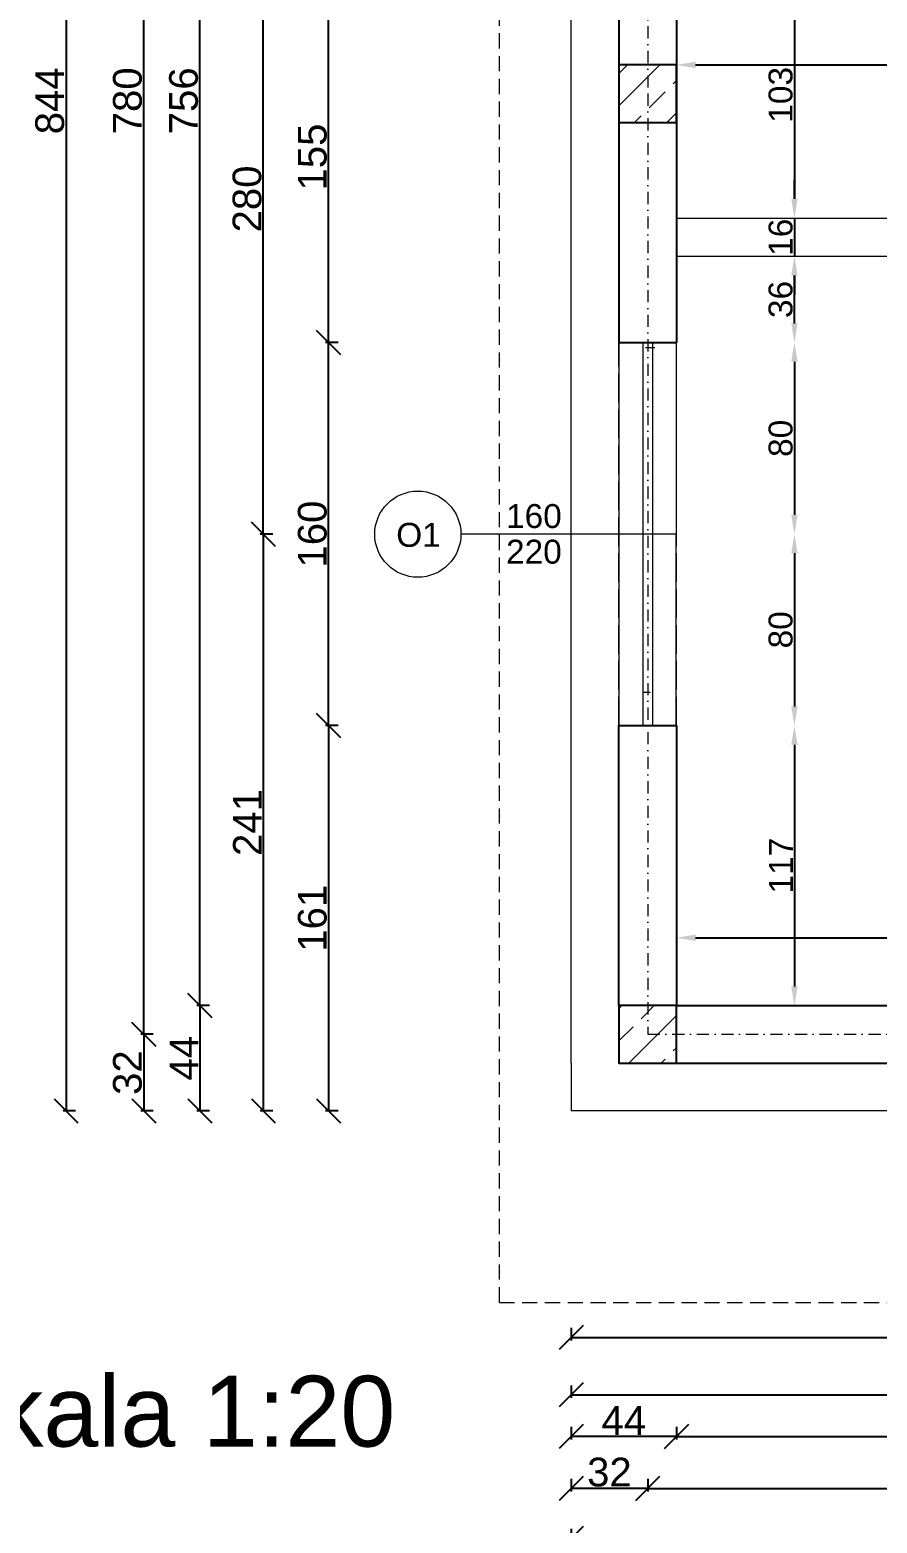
# Model space of a CAD drawing. Header units: millimetres. Extents: x -608 to 2171, y -318 to 1426.
# Drawn here: x 4 to 358, y 8 to 632 of the extents above; entities that cross this region are included whole.
import ezdxf
from ezdxf.enums import TextEntityAlignment as Align

# ---------------------------------------------------------------- set-up
doc = ezdxf.new("R2010")
doc.units = ezdxf.units.MM
for name, pattern in [('ACAD_ISO02W100', [15, 12, -3]), ('DASHED2', [9.525, 6.35, -3.175]), ('KRESKAKROPKAX2', [50.8, 25.4, -12.7, 0, -12.7])]:
    doc.linetypes.add(name, pattern=pattern)
for name, color, linetype, lineweight in [('Detale', 1, 'Continuous', 30), ('osie', 7, 'KRESKAKROPKAX2', 13), ('sciany', 7, 'Continuous', 18), ('stolarka', 255, 'Continuous', 13), ('Wewnetrzne', 7, 'Continuous', 13), ('wymiary', 201, 'Continuous', 13)]:
    doc.layers.add(name, color=color, linetype=linetype, lineweight=lineweight)
doc.layers.add('Izolacja', color=7, linetype='Continuous')
doc.styles.get("Standard").update_dxf_attribs({"font": 'arial.ttf'})
doc.dimstyles.new('ISO-25', dxfattribs={"dimtxt": 10, "dimasz": 8, "dimexe": 1.25, "dimexo": 0.625, "dimtad": 1, "dimdec": 0, "dimtxsty": 'Standard', "dimcen": 2.5, "dimadec": 0, "dimazin": 0, "dimtfac": 1, "dimtdec": 0, "dimtmove": 0, "dimatfit": 3, "dimfxl": 1, "dimarcsym": 0})
doc.dimstyles.new('wymiarowanie', dxfattribs={"dimtxt": 12, "dimasz": 10, "dimexe": 1.25, "dimexo": 0.625, "dimtad": 1, "dimdec": 0, "dimtxsty": 'Standard', "dimblk": 'OBLIQUE', "dimblk1": 'ARCHTICK', "dimblk2": 'OBLIQUE', "dimcen": 2.5, "dimadec": 0, "dimazin": 0, "dimtfac": 1, "dimtdec": 0, "dimtmove": 0, "dimatfit": 3, "dimldrblk": 'OBLIQUE', "dimfxl": 4, "dimfxlon": 1, "dimarcsym": 0})

# ---------------------------------------------------------------- blocks, each defined once
blk = doc.blocks.new('_Oblique')
at = {"color": 0, "linetype": 'ByBlock', "lineweight": -2}
blk.add_line((-0.5, -0.5), (0.5, 0.5), dxfattribs=at)
blk = doc.blocks.new('*D12')
at = {"layer": 'Defpoints', "color": 0, "transparency": 16777216}
for p in [(230.08, 1024.38), (18.99, 180.38), (230.08, 180.38)]:
    blk.add_point(p, dxfattribs=at)
at = {"layer": 'wymiary', "color": 0, "lineweight": -2, "transparency": 16777216}
for p, q in [((22.99, 1024.38), (17.74, 1024.38)), ((18.99, 1024.38), (18.99, 180.38)), ((22.99, 180.38), (17.74, 180.38))]:
    blk.add_line(p, q, dxfattribs=at)
at = {"layer": 'wymiary', "color": 0, "lineweight": -2, "transparency": 16777216, "xscale": 10, "yscale": 10, "zscale": 10}
for p, rotation in [((18.99, 1024.38), 90), ((18.99, 180.38), 270)]:
    blk.add_blockref('_Oblique', p, dxfattribs=dict(at, rotation=rotation))
at = {"layer": 'wymiary', "color": 0, "lineweight": 13, "transparency": 16777216, "insert": (12.24, 602.38), "char_height": 12, "attachment_point": 5, "rotation": 90}
blk.add_mtext('844', dxfattribs=at)
blk = doc.blocks.new('_ArchTick')
at = {"color": 0, "linetype": 'ByBlock', "const_width": 0.15}
blk.add_lwpolyline([(-0.5, -0.5), (0.5, 0.5)], dxfattribs=at)
blk = doc.blocks.new('*D13')
at = {"layer": 'Defpoints', "color": 0, "transparency": 16777216}
for p in [(262.08, 212.38), (51.46, 180.38), (262.08, 180.38)]:
    blk.add_point(p, dxfattribs=at)
at = {"layer": 'wymiary', "color": 0, "lineweight": -2, "transparency": 16777216}
for p, q in [((55.46, 212.38), (50.21, 212.38)), ((51.46, 212.38), (51.46, 180.38)), ((55.46, 180.38), (50.21, 180.38))]:
    blk.add_line(p, q, dxfattribs=at)
at = {"layer": 'wymiary', "color": 0, "lineweight": -2, "transparency": 16777216, "xscale": 10, "yscale": 10, "zscale": 10}
for p, rotation in [((51.46, 212.38), 90), ((51.46, 180.38), 270)]:
    blk.add_blockref('_Oblique', p, dxfattribs=dict(at, rotation=rotation))
at = {"layer": 'wymiary', "color": 0, "lineweight": 13, "transparency": 16777216, "insert": (44.71, 196.38), "char_height": 12, "attachment_point": 5, "rotation": 90}
blk.add_mtext('32', dxfattribs=at)
blk = doc.blocks.new('*D14')
at = {"layer": 'Defpoints', "color": 0, "transparency": 16777216}
for p in [(51.46, 992.38), (262.08, 992.38), (262.08, 212.38)]:
    blk.add_point(p, dxfattribs=at)
at = {"layer": 'wymiary', "color": 0, "lineweight": -2, "transparency": 16777216}
for p, q in [((55.46, 992.38), (50.21, 992.38)), ((51.46, 212.38), (51.46, 992.38)), ((55.46, 212.38), (50.21, 212.38))]:
    blk.add_line(p, q, dxfattribs=at)
at = {"layer": 'wymiary', "color": 0, "lineweight": -2, "transparency": 16777216, "xscale": 10, "yscale": 10, "zscale": 10}
for p, rotation in [((51.46, 992.38), 90), ((51.46, 212.38), 270)]:
    blk.add_blockref('_Oblique', p, dxfattribs=dict(at, rotation=rotation))
at = {"layer": 'wymiary', "color": 0, "lineweight": 13, "transparency": 16777216, "insert": (44.71, 602.38), "char_height": 12, "attachment_point": 5, "rotation": 90}
blk.add_mtext('780', dxfattribs=at)
blk = doc.blocks.new('*D16')
at = {"layer": 'Defpoints', "color": 0, "transparency": 16777216}
for p in [(274.08, 224.38), (74.9, 180.38), (274.08, 180.38)]:
    blk.add_point(p, dxfattribs=at)
at = {"layer": 'wymiary', "color": 0, "lineweight": -2, "transparency": 16777216}
for p, q in [((78.9, 224.38), (73.65, 224.38)), ((74.9, 224.38), (74.9, 180.38)), ((78.9, 180.38), (73.65, 180.38))]:
    blk.add_line(p, q, dxfattribs=at)
at = {"layer": 'wymiary', "color": 0, "lineweight": -2, "transparency": 16777216, "xscale": 10, "yscale": 10, "zscale": 10}
for p, rotation in [((74.9, 224.38), 90), ((74.9, 180.38), 270)]:
    blk.add_blockref('_Oblique', p, dxfattribs=dict(at, rotation=rotation))
at = {"layer": 'wymiary', "color": 0, "lineweight": 13, "transparency": 16777216, "insert": (68.28, 202.38), "char_height": 12, "attachment_point": 5, "rotation": 90}
blk.add_mtext('44', dxfattribs=at)
blk = doc.blocks.new('*D17')
at = {"layer": 'Defpoints', "color": 0, "transparency": 16777216}
for p in [(74.9, 980.38), (274.08, 980.38), (274.08, 224.38)]:
    blk.add_point(p, dxfattribs=at)
at = {"layer": 'wymiary', "color": 0, "lineweight": -2, "transparency": 16777216}
for p, q in [((78.9, 980.38), (73.65, 980.38)), ((74.9, 224.38), (74.9, 980.38)), ((78.9, 224.38), (73.65, 224.38))]:
    blk.add_line(p, q, dxfattribs=at)
at = {"layer": 'wymiary', "color": 0, "lineweight": -2, "transparency": 16777216, "xscale": 10, "yscale": 10, "zscale": 10}
for p, rotation in [((74.9, 980.38), 90), ((74.9, 224.38), 270)]:
    blk.add_blockref('_Oblique', p, dxfattribs=dict(at, rotation=rotation))
at = {"layer": 'wymiary', "color": 0, "lineweight": 13, "transparency": 16777216, "insert": (68.15, 602.38), "char_height": 12, "attachment_point": 5, "rotation": 90}
blk.add_mtext('756', dxfattribs=at)
blk = doc.blocks.new('*D19')
at = {"layer": 'Defpoints', "color": 0, "transparency": 16777216}
for p in [(274.02, 421.37), (101.44, 180.38), (274.02, 180.38)]:
    blk.add_point(p, dxfattribs=at)
at = {"layer": 'wymiary', "color": 0, "lineweight": -2, "transparency": 16777216}
for p, q in [((105.44, 421.37), (100.19, 421.37)), ((101.44, 421.37), (101.44, 180.38)), ((105.44, 180.38), (100.19, 180.38))]:
    blk.add_line(p, q, dxfattribs=at)
at = {"layer": 'wymiary', "color": 0, "lineweight": -2, "transparency": 16777216, "xscale": 10, "yscale": 10, "zscale": 10}
for p, rotation in [((101.44, 421.37), 90), ((101.44, 180.38), 270)]:
    blk.add_blockref('_Oblique', p, dxfattribs=dict(at, rotation=rotation))
at = {"layer": 'wymiary', "color": 0, "lineweight": 13, "transparency": 16777216, "insert": (94.8, 300.87), "char_height": 12, "attachment_point": 5, "rotation": 90}
blk.add_mtext('241', dxfattribs=at)
blk = doc.blocks.new('*D20')
at = {"layer": 'Defpoints', "color": 0, "transparency": 16777216}
for p in [(101.44, 701.38), (274.02, 701.38), (274.02, 421.37)]:
    blk.add_point(p, dxfattribs=at)
at = {"layer": 'wymiary', "color": 0, "lineweight": -2, "transparency": 16777216}
for p, q in [((105.44, 701.38), (100.19, 701.38)), ((101.44, 421.37), (101.44, 701.38)), ((105.44, 421.37), (100.19, 421.37))]:
    blk.add_line(p, q, dxfattribs=at)
at = {"layer": 'wymiary', "color": 0, "lineweight": -2, "transparency": 16777216, "xscale": 10, "yscale": 10, "zscale": 10}
for p, rotation in [((101.44, 701.38), 90), ((101.44, 421.37), 270)]:
    blk.add_blockref('_Oblique', p, dxfattribs=dict(at, rotation=rotation))
at = {"layer": 'wymiary', "color": 0, "lineweight": 13, "transparency": 16777216, "insert": (94.69, 561.37), "char_height": 12, "attachment_point": 5, "rotation": 90}
blk.add_mtext('280', dxfattribs=at)
blk = doc.blocks.new('*D22')
at = {"layer": 'Defpoints', "color": 0, "transparency": 16777216}
for p in [(273.96, 341.36), (128.73, 180.38), (273.96, 180.38)]:
    blk.add_point(p, dxfattribs=at)
at = {"layer": 'wymiary', "color": 0, "lineweight": -2, "transparency": 16777216}
for p, q in [((132.73, 341.36), (127.48, 341.36)), ((128.73, 341.36), (128.73, 180.38)), ((132.73, 180.38), (127.48, 180.38))]:
    blk.add_line(p, q, dxfattribs=at)
at = {"layer": 'wymiary', "color": 0, "lineweight": -2, "transparency": 16777216, "xscale": 10, "yscale": 10, "zscale": 10}
for p, rotation in [((128.73, 341.36), 90), ((128.73, 180.38), 270)]:
    blk.add_blockref('_Oblique', p, dxfattribs=dict(at, rotation=rotation))
at = {"layer": 'wymiary', "color": 0, "lineweight": 13, "transparency": 16777216, "insert": (121.98, 260.87), "char_height": 12, "attachment_point": 5, "rotation": 90}
blk.add_mtext('161', dxfattribs=at)
blk = doc.blocks.new('*D23')
at = {"layer": 'Defpoints', "color": 0, "transparency": 16777216}
for p in [(128.73, 501.38), (274.08, 501.38), (273.96, 341.36)]:
    blk.add_point(p, dxfattribs=at)
at = {"layer": 'wymiary', "color": 0, "lineweight": -2, "transparency": 16777216}
for p, q in [((132.73, 501.38), (127.48, 501.38)), ((128.73, 341.36), (128.73, 501.38)), ((132.73, 341.36), (127.48, 341.36))]:
    blk.add_line(p, q, dxfattribs=at)
at = {"layer": 'wymiary', "color": 0, "lineweight": -2, "transparency": 16777216, "xscale": 10, "yscale": 10, "zscale": 10}
for p, rotation in [((128.73, 501.38), 90), ((128.73, 341.36), 270)]:
    blk.add_blockref('_Oblique', p, dxfattribs=dict(at, rotation=rotation))
at = {"layer": 'wymiary', "color": 0, "lineweight": 13, "transparency": 16777216, "insert": (121.98, 421.37), "char_height": 12, "attachment_point": 5, "rotation": 90}
blk.add_mtext('160', dxfattribs=at)
blk = doc.blocks.new('*D24')
at = {"layer": 'Defpoints', "color": 0, "transparency": 16777216}
for p in [(128.73, 656.38), (274.08, 656.38), (274.08, 501.38)]:
    blk.add_point(p, dxfattribs=at)
at = {"layer": 'wymiary', "color": 0, "lineweight": -2, "transparency": 16777216}
for p, q in [((132.73, 656.38), (127.48, 656.38)), ((128.73, 501.38), (128.73, 656.38)), ((132.73, 501.38), (127.48, 501.38))]:
    blk.add_line(p, q, dxfattribs=at)
at = {"layer": 'wymiary', "color": 0, "lineweight": -2, "transparency": 16777216, "xscale": 10, "yscale": 10, "zscale": 10}
for p, rotation in [((128.73, 656.38), 90), ((128.73, 501.38), 270)]:
    blk.add_blockref('_Oblique', p, dxfattribs=dict(at, rotation=rotation))
at = {"layer": 'wymiary', "color": 0, "lineweight": 13, "transparency": 16777216, "insert": (121.98, 578.88), "char_height": 12, "attachment_point": 5, "rotation": 90}
blk.add_mtext('155', dxfattribs=at)
blk = doc.blocks.new('*D27')
at = {"layer": 'Defpoints', "color": 0, "transparency": 16777216}
for p in [(230.08, 180.38), (1280.08, 180.38), (1280.08, 1.75)]:
    blk.add_point(p, dxfattribs=at)
at = {"layer": 'wymiary', "color": 0, "lineweight": -2, "transparency": 16777216}
for p, q in [((230.08, 5.75), (230.08, 0.5)), ((230.08, 1.75), (1280.08, 1.75)), ((1280.08, 5.75), (1280.08, 0.5))]:
    blk.add_line(p, q, dxfattribs=at)
at = {"layer": 'wymiary', "color": 0, "lineweight": -2, "transparency": 16777216, "xscale": 10, "yscale": 10, "zscale": 10, "rotation": 180}
blk.add_blockref('_Oblique', (230.08, 1.75), dxfattribs=at)
at = {"layer": 'wymiary', "color": 0, "lineweight": -2, "transparency": 16777216, "xscale": 10, "yscale": 10, "zscale": 10}
blk.add_blockref('_Oblique', (1280.08, 1.75), dxfattribs=at)
at = {"layer": 'wymiary', "color": 0, "lineweight": 13, "transparency": 16777216, "insert": (755.08, 8.5), "char_height": 12, "attachment_point": 5}
blk.add_mtext('1050', dxfattribs=at)
blk = doc.blocks.new('*D28')
at = {"layer": 'Defpoints', "color": 0, "transparency": 16777216}
for p in [(230.08, 212.38), (262.08, 212.38), (230.08, 22.66)]:
    blk.add_point(p, dxfattribs=at)
at = {"layer": 'wymiary', "color": 0, "lineweight": -2, "transparency": 16777216}
for p, q in [((230.08, 26.66), (230.08, 21.41)), ((262.08, 26.66), (262.08, 21.41)), ((262.08, 22.66), (230.08, 22.66))]:
    blk.add_line(p, q, dxfattribs=at)
at = {"layer": 'wymiary', "color": 0, "lineweight": -2, "transparency": 16777216, "xscale": 10, "yscale": 10, "zscale": 10, "rotation": 180}
blk.add_blockref('_Oblique', (230.08, 22.66), dxfattribs=at)
at = {"layer": 'wymiary', "color": 0, "lineweight": -2, "transparency": 16777216, "xscale": 10, "yscale": 10, "zscale": 10}
blk.add_blockref('_Oblique', (262.08, 22.66), dxfattribs=at)
at = {"layer": 'wymiary', "color": 0, "transparency": 16777216, "insert": (246.08, 29.42), "char_height": 12, "attachment_point": 5}
blk.add_mtext('32', dxfattribs=at)
blk = doc.blocks.new('*D29')
at = {"layer": 'Defpoints', "color": 0, "transparency": 16777216}
for p in [(262.08, 212.38), (718.08, 212.38), (718.08, 22.66)]:
    blk.add_point(p, dxfattribs=at)
at = {"layer": 'wymiary', "color": 0, "lineweight": -2, "transparency": 16777216}
for p, q in [((262.08, 26.66), (262.08, 21.41)), ((718.08, 26.66), (718.08, 21.41)), ((262.08, 22.66), (718.08, 22.66))]:
    blk.add_line(p, q, dxfattribs=at)
at = {"layer": 'wymiary', "color": 0, "lineweight": -2, "transparency": 16777216, "xscale": 10, "yscale": 10, "zscale": 10, "rotation": 180}
blk.add_blockref('_Oblique', (262.08, 22.66), dxfattribs=at)
at = {"layer": 'wymiary', "color": 0, "lineweight": -2, "transparency": 16777216, "xscale": 10, "yscale": 10, "zscale": 10}
blk.add_blockref('_Oblique', (718.08, 22.66), dxfattribs=at)
at = {"layer": 'wymiary', "color": 0, "lineweight": 13, "transparency": 16777216, "insert": (490.08, 29.42), "char_height": 12, "attachment_point": 5}
blk.add_mtext('456', dxfattribs=at)
blk = doc.blocks.new('*D33')
at = {"layer": 'Defpoints', "color": 0, "transparency": 16777216}
for p in [(230.08, 224.38), (274.08, 224.38), (230.08, 44.41)]:
    blk.add_point(p, dxfattribs=at)
at = {"layer": 'wymiary', "color": 0, "lineweight": -2, "transparency": 16777216}
for p, q in [((230.08, 48.41), (230.08, 43.16)), ((274.08, 44.41), (230.08, 44.41)), ((274.08, 48.41), (274.08, 43.16))]:
    blk.add_line(p, q, dxfattribs=at)
at = {"layer": 'wymiary', "color": 0, "lineweight": -2, "transparency": 16777216, "xscale": 10, "yscale": 10, "zscale": 10, "rotation": 180}
blk.add_blockref('_Oblique', (230.08, 44.41), dxfattribs=at)
at = {"layer": 'wymiary', "color": 0, "lineweight": -2, "transparency": 16777216, "xscale": 10, "yscale": 10, "zscale": 10}
blk.add_blockref('_Oblique', (274.08, 44.41), dxfattribs=at)
at = {"layer": 'wymiary', "color": 0, "transparency": 16777216, "insert": (252.08, 51.03), "char_height": 12, "attachment_point": 5}
blk.add_mtext('44', dxfattribs=at)
blk = doc.blocks.new('*D34')
at = {"layer": 'Defpoints', "color": 0, "transparency": 16777216}
for p in [(274.08, 224.38), (706.08, 224.38), (706.08, 44.41)]:
    blk.add_point(p, dxfattribs=at)
at = {"layer": 'wymiary', "color": 0, "lineweight": -2, "transparency": 16777216}
for p, q in [((274.08, 48.41), (274.08, 43.16)), ((274.08, 44.41), (706.08, 44.41)), ((706.08, 48.41), (706.08, 43.16))]:
    blk.add_line(p, q, dxfattribs=at)
at = {"layer": 'wymiary', "color": 0, "lineweight": -2, "transparency": 16777216, "xscale": 10, "yscale": 10, "zscale": 10, "rotation": 180}
blk.add_blockref('_Oblique', (274.08, 44.41), dxfattribs=at)
at = {"layer": 'wymiary', "color": 0, "lineweight": -2, "transparency": 16777216, "xscale": 10, "yscale": 10, "zscale": 10}
blk.add_blockref('_Oblique', (706.08, 44.41), dxfattribs=at)
at = {"layer": 'wymiary', "color": 0, "lineweight": 13, "transparency": 16777216, "insert": (490.08, 51.16), "char_height": 12, "attachment_point": 5}
blk.add_mtext('432', dxfattribs=at)
blk = doc.blocks.new('*D40')
at = {"layer": 'Defpoints', "color": 0, "transparency": 16777216}
for p in [(230.08, 180.38), (1280.08, 180.38), (1280.08, 61.72)]:
    blk.add_point(p, dxfattribs=at)
at = {"layer": 'wymiary', "color": 0, "lineweight": -2, "transparency": 16777216}
for p, q in [((230.08, 65.72), (230.08, 60.47)), ((1280.08, 65.72), (1280.08, 60.47)), ((230.08, 61.72), (1280.08, 61.72))]:
    blk.add_line(p, q, dxfattribs=at)
at = {"layer": 'wymiary', "color": 0, "lineweight": -2, "transparency": 16777216, "xscale": 10, "yscale": 10, "zscale": 10, "rotation": 180}
blk.add_blockref('_Oblique', (230.08, 61.72), dxfattribs=at)
at = {"layer": 'wymiary', "color": 0, "lineweight": -2, "transparency": 16777216, "xscale": 10, "yscale": 10, "zscale": 10}
blk.add_blockref('_Oblique', (1280.08, 61.72), dxfattribs=at)
at = {"layer": 'wymiary', "color": 0, "lineweight": 13, "transparency": 16777216, "insert": (755.08, 68.47), "char_height": 12, "attachment_point": 5}
blk.add_mtext('1050', dxfattribs=at)
blk = doc.blocks.new('*D41')
at = {"layer": 'Defpoints', "color": 0, "transparency": 16777216}
for p in [(230.08, 180.38), (1280.08, 180.38), (1280.08, 85.77)]:
    blk.add_point(p, dxfattribs=at)
at = {"layer": 'wymiary', "color": 0, "lineweight": -2, "transparency": 16777216}
for p, q in [((230.08, 89.77), (230.08, 84.52)), ((1280.08, 89.77), (1280.08, 84.52)), ((230.08, 85.77), (1280.08, 85.77))]:
    blk.add_line(p, q, dxfattribs=at)
at = {"layer": 'wymiary', "color": 0, "lineweight": -2, "transparency": 16777216, "xscale": 10, "yscale": 10, "zscale": 10, "rotation": 180}
blk.add_blockref('_Oblique', (230.08, 85.77), dxfattribs=at)
at = {"layer": 'wymiary', "color": 0, "lineweight": -2, "transparency": 16777216, "xscale": 10, "yscale": 10, "zscale": 10}
blk.add_blockref('_Oblique', (1280.08, 85.77), dxfattribs=at)
at = {"layer": 'wymiary', "color": 0, "lineweight": 13, "transparency": 16777216, "insert": (755.08, 92.52), "char_height": 12, "attachment_point": 5}
blk.add_mtext('1050', dxfattribs=at)
blk = doc.blocks.new('*D75')
at = {"layer": 'Defpoints', "color": 0, "transparency": 16777216}
for p in [(323.41, 656.38), (323.41, 553.38), (323.41, 553.38)]:
    blk.add_point(p, dxfattribs=at)
at = {"layer": 'wymiary', "color": 0, "lineweight": -2, "transparency": 16777216}
blk.add_line((323.41, 648.38), (323.41, 561.38), dxfattribs=at)
at = {"layer": 'wymiary', "color": 0, "transparency": 16777216}
for points in [[(322.07, 648.38), (324.74, 648.38), (323.41, 656.38)], [(322.07, 561.38), (324.74, 561.38), (323.41, 553.38)]]:
    blk.add_solid(points, dxfattribs=at)
at = {"layer": 'wymiary', "color": 0, "lineweight": 13, "transparency": 16777216, "insert": (317.67, 604.88), "char_height": 10, "attachment_point": 5, "rotation": 90}
blk.add_mtext('103', dxfattribs=at)
blk = doc.blocks.new('*D76')
at = {"layer": 'Defpoints', "color": 0, "transparency": 16777216}
for p in [(323.41, 553.38), (323.41, 537.38), (323.41, 537.38)]:
    blk.add_point(p, dxfattribs=at)
at = {"layer": 'wymiary', "color": 0, "lineweight": -2, "transparency": 16777216}
for p, q in [((323.41, 561.38), (323.41, 569.38)), ((323.41, 553.38), (323.41, 537.38)), ((323.41, 529.38), (323.41, 521.38))]:
    blk.add_line(p, q, dxfattribs=at)
at = {"layer": 'wymiary', "color": 0, "transparency": 16777216}
for points in [[(322.07, 561.38), (324.74, 561.38), (323.41, 553.38)], [(322.07, 529.38), (324.74, 529.38), (323.41, 537.38)]]:
    blk.add_solid(points, dxfattribs=at)
at = {"layer": 'wymiary', "color": 0, "lineweight": 13, "transparency": 16777216, "insert": (317.68, 545.38), "char_height": 10, "attachment_point": 5, "rotation": 90}
blk.add_mtext('16', dxfattribs=at)
blk = doc.blocks.new('*D77')
at = {"layer": 'Defpoints', "color": 0, "transparency": 16777216}
for p in [(706.08, 252.71), (274.08, 224.38), (706.08, 224.38)]:
    blk.add_point(p, dxfattribs=at)
at = {"layer": 'wymiary', "color": 0, "lineweight": -2, "transparency": 16777216}
blk.add_line((282.08, 252.71), (698.08, 252.71), dxfattribs=at)
at = {"layer": 'wymiary', "color": 0, "transparency": 16777216}
for points in [[(282.08, 254.04), (282.08, 251.38), (274.08, 252.71)], [(698.08, 254.04), (698.08, 251.38), (706.08, 252.71)]]:
    blk.add_solid(points, dxfattribs=at)
at = {"layer": 'wymiary', "color": 0, "lineweight": 13, "transparency": 16777216, "insert": (490.08, 258.45), "char_height": 10, "attachment_point": 5}
blk.add_mtext('432', dxfattribs=at)
blk = doc.blocks.new('*D82')
at = {"layer": 'Defpoints', "color": 0, "transparency": 16777216}
for p in [(274.08, 537.38), (323.41, 537.38), (274.08, 501.38)]:
    blk.add_point(p, dxfattribs=at)
at = {"layer": 'wymiary', "color": 0, "lineweight": -2, "transparency": 16777216}
blk.add_line((323.41, 509.38), (323.41, 529.38), dxfattribs=at)
at = {"layer": 'wymiary', "color": 0, "transparency": 16777216}
for points in [[(322.07, 529.38), (324.74, 529.38), (323.41, 537.38)], [(322.07, 509.38), (324.74, 509.38), (323.41, 501.38)]]:
    blk.add_solid(points, dxfattribs=at)
at = {"layer": 'wymiary', "color": 0, "lineweight": 13, "transparency": 16777216, "insert": (317.67, 519.38), "char_height": 10, "attachment_point": 5, "rotation": 90}
blk.add_mtext('36', dxfattribs=at)
blk = doc.blocks.new('*D83')
at = {"layer": 'Defpoints', "color": 0, "transparency": 16777216}
for p in [(274.08, 501.38), (274.02, 421.37), (323.41, 421.37)]:
    blk.add_point(p, dxfattribs=at)
at = {"layer": 'wymiary', "color": 0, "lineweight": -2, "transparency": 16777216}
blk.add_line((323.41, 493.38), (323.41, 429.37), dxfattribs=at)
at = {"layer": 'wymiary', "color": 0, "transparency": 16777216}
for points in [[(322.07, 493.38), (324.74, 493.38), (323.41, 501.38)], [(322.07, 429.37), (324.74, 429.37), (323.41, 421.37)]]:
    blk.add_solid(points, dxfattribs=at)
at = {"layer": 'wymiary', "color": 0, "lineweight": 13, "transparency": 16777216, "insert": (317.68, 461.37), "char_height": 10, "attachment_point": 5, "rotation": 90}
blk.add_mtext('80', dxfattribs=at)
blk = doc.blocks.new('*D84')
at = {"layer": 'Defpoints', "color": 0, "transparency": 16777216}
for p in [(274.02, 421.37), (273.96, 341.36), (323.41, 341.36)]:
    blk.add_point(p, dxfattribs=at)
at = {"layer": 'wymiary', "color": 0, "lineweight": -2, "transparency": 16777216}
blk.add_line((323.41, 413.37), (323.41, 349.36), dxfattribs=at)
at = {"layer": 'wymiary', "color": 0, "transparency": 16777216}
for points in [[(322.07, 413.37), (324.74, 413.37), (323.41, 421.37)], [(322.07, 349.36), (324.74, 349.36), (323.41, 341.36)]]:
    blk.add_solid(points, dxfattribs=at)
at = {"layer": 'wymiary', "color": 0, "lineweight": 13, "transparency": 16777216, "insert": (317.68, 381.37), "char_height": 10, "attachment_point": 5, "rotation": 90}
blk.add_mtext('80', dxfattribs=at)
blk = doc.blocks.new('*D85')
at = {"layer": 'Defpoints', "color": 0, "transparency": 16777216}
for p in [(323.41, 341.36), (323.41, 224.38), (323.41, 224.38)]:
    blk.add_point(p, dxfattribs=at)
at = {"layer": 'wymiary', "color": 0, "lineweight": -2, "transparency": 16777216}
blk.add_line((323.41, 333.36), (323.41, 232.38), dxfattribs=at)
at = {"layer": 'wymiary', "color": 0, "transparency": 16777216}
for points in [[(322.07, 333.36), (324.74, 333.36), (323.41, 341.36)], [(322.07, 232.38), (324.74, 232.38), (323.41, 224.38)]]:
    blk.add_solid(points, dxfattribs=at)
at = {"layer": 'wymiary', "color": 0, "lineweight": 13, "transparency": 16777216, "insert": (317.76, 282.87), "char_height": 10, "attachment_point": 5, "rotation": 90}
blk.add_mtext('117', dxfattribs=at)
blk = doc.blocks.new('*D105')
at = {"layer": 'Defpoints', "color": 0, "transparency": 16777216}
for p in [(274.08, 617.38), (505.08, 617.38), (505.08, 617.38)]:
    blk.add_point(p, dxfattribs=at)
at = {"layer": 'wymiary', "color": 0, "lineweight": -2, "transparency": 16777216}
blk.add_line((282.08, 617.38), (497.08, 617.38), dxfattribs=at)
at = {"layer": 'wymiary', "color": 0, "transparency": 16777216}
for points in [[(282.08, 618.71), (282.08, 616.05), (274.08, 617.38)], [(497.08, 618.71), (497.08, 616.05), (505.08, 617.38)]]:
    blk.add_solid(points, dxfattribs=at)
at = {"layer": 'wymiary', "color": 0, "lineweight": 13, "transparency": 16777216, "insert": (389.58, 623.11), "char_height": 10, "attachment_point": 5}
blk.add_mtext('231', dxfattribs=at)

msp = doc.modelspace()

# ---------------------------------------------------------------- hatches: boundary and pattern name
at = {"layer": 'sciany', "lineweight": 18}
h = msp.add_hatch(dxfattribs=at)
h.set_pattern_fill('ANSI33', color=256, scale=3)
h.paths.add_polyline_path([(274.08, 617.38), (250.08, 617.38), (250.08, 593.38), (274.08, 593.38)])
h.paths.add_polyline_path([(274.08, 992.38), (262.08, 992.38), (262.08, 980.38), (274.08, 980.38)], flags=17)
h.paths.add_polyline_path([(274.08, 1004.38), (250.08, 1004.38), (250.08, 980.38), (262.08, 980.38), (262.08, 992.38), (274.08, 992.38)])
h.paths.add_polyline_path([(1260.08, 1004.38), (1236.08, 1004.38), (1236.08, 992.38), (1248.08, 992.38), (1248.11, 980.38), (1260.08, 980.38)])
h.paths.add_polyline_path([(1248.08, 992.38), (1236.08, 992.38), (1236.08, 980.38), (1248.11, 980.38)], flags=17)
h.paths.add_polyline_path([(1249.05, 617.38), (1237.08, 617.38), (1237.08, 593.38), (1249.08, 593.38), (1249.08, 605.38)])
h.paths.add_polyline_path([(1260.51, 617.38), (1249.05, 617.38), (1249.08, 605.38), (1249.08, 593.38), (1260.63, 593.38)])
h = msp.add_hatch(dxfattribs=at)
h.set_pattern_fill('ANSI33', color=256, scale=3)
h.paths.add_polyline_path([(274.08, 212.38), (262.08, 212.38), (262.08, 224.38), (250.08, 224.38), (250.08, 200.38), (274.08, 200.38)])
h.paths.add_polyline_path([(274.08, 224.38), (262.08, 224.38), (262.08, 212.38), (274.08, 212.38)], flags=17)
h.paths.add_polyline_path([(415.08, 224.38), (391.08, 224.38), (391.08, 212.38), (403.08, 212.38), (415.08, 212.38)])
h.paths.add_polyline_path([(415.08, 212.38), (403.08, 212.38), (391.08, 212.38), (391.08, 200.38), (415.08, 200.38)])
h.paths.add_polyline_path([(556.08, 224.38), (532.08, 224.38), (532.08, 212.38), (544.08, 212.38), (556.08, 212.38)])
h.paths.add_polyline_path([(556.08, 212.38), (544.08, 212.38), (532.08, 212.38), (532.08, 200.38), (556.08, 200.38)])
h.paths.add_polyline_path([(685.08, 224.38), (673.08, 224.38), (673.08, 212.38), (685.08, 212.38)])
h.paths.add_polyline_path([(697.08, 224.38), (685.08, 224.38), (685.08, 212.38), (697.08, 212.38)])
h.paths.add_polyline_path([(697.08, 212.38), (685.08, 212.38), (673.08, 212.38), (673.08, 200.38), (697.08, 200.38)])
h.paths.add_polyline_path([(967.08, 224.38), (955.08, 224.38), (955.08, 212.38), (967.08, 212.38)])
h.paths.add_polyline_path([(979.08, 224.38), (967.08, 224.38), (967.08, 212.38), (979.08, 212.38)])
h.paths.add_polyline_path([(979.08, 212.38), (967.08, 212.38), (955.08, 212.38), (955.08, 200.38), (979.08, 200.38)])
h.paths.add_polyline_path([(1120.08, 224.38), (1096.08, 224.38), (1096.08, 212.38), (1108.08, 212.38), (1120.08, 212.38)])
h.paths.add_polyline_path([(1120.08, 212.38), (1108.08, 212.38), (1096.08, 212.38), (1096.08, 200.38), (1120.08, 200.38)])
h.paths.add_polyline_path([(1261.08, 224.38), (1249.08, 224.38), (1249.08, 212.38), (1237.08, 212.38), (1237.08, 200.38), (1261.08, 200.38)])
h.paths.add_polyline_path([(1249.08, 224.38), (1237.08, 224.38), (1237.08, 212.38), (1249.08, 212.38)], flags=17)

# ---------------------------------------------------------------- linework, layer by layer
at = {"layer": 'Izolacja', "lineweight": 13}
for p, q in [((230.08, 200.38), (230.08, 1024.38)), ((230.08, 200.38), (230.08, 180.38)), ((1261.08, 180.38), (230.08, 180.38))]:
    msp.add_line(p, q, dxfattribs=at)
at = {"layer": 'osie', "linetype": 'KRESKAKROPKAX2', "lineweight": 13, "ltscale": 0.2}
for p, q in [((262.08, 746.38), (262.08, 605.38)), ((262.08, 605.38), (262.08, 212.38)), ((262.08, 212.38), (403.08, 212.38))]:
    msp.add_line(p, q, dxfattribs=at)
at = {"layer": 'sciany', "lineweight": 25}
for p, q in [((250.08, 656.38), (250.08, 501.38)), ((274.08, 656.38), (274.08, 501.38)), ((250.08, 501.38), (274.08, 501.38)), ((250.08, 224.38), (250.08, 341.38)), ((250.08, 341.38), (274.08, 341.38)), ((274.08, 341.38), (274.08, 224.38))]:
    msp.add_line(p, q, dxfattribs=at)
at = {"layer": 'sciany', "linetype": 'ACAD_ISO02W100', "lineweight": 13}
for p, q in [((250.08, 341.38), (250.08, 501.38)), ((274.08, 341.38), (274.08, 501.38))]:
    msp.add_line(p, q, dxfattribs=at)
at = {"layer": 'sciany', "lineweight": 25}
for points in [[(250.08, 617.38), (250.08, 593.38), (274.08, 593.38), (274.08, 617.38)], [(250.08, 224.38), (250.08, 200.38), (274.08, 200.38), (274.08, 224.38)]]:
    msp.add_lwpolyline(points, close=True, dxfattribs=at)
for points in [[(274.08, 224.38), (706.08, 224.38)], [(274.08, 200.38), (1237.08, 200.38)]]:
    msp.add_lwpolyline(points, dxfattribs=at)
at = {"layer": 'stolarka', "lineweight": 13}
for p, q in [((274.08, 537.38), (274.08, 553.38)), ((250.08, 501.38), (250.08, 341.36)), ((260.12, 501.38), (260.07, 341.36)), ((261.12, 499.38), (265.13, 499.38)), ((264.13, 501.38), (264.07, 341.36)), ((273.96, 341.36), (274.08, 501.38)), ((260.07, 355.35), (263.06, 355.35))]:
    msp.add_line(p, q, dxfattribs=at)
at = {"layer": 'Wewnetrzne', "linetype": 'DASHED2', "lineweight": 13}
for q in [(200.08, 1104.38), (1325.08, 100.38)]:
    msp.add_line((200.08, 100.38), q, dxfattribs=at)
at = {"layer": 'Wewnetrzne', "lineweight": 13}
for p, q in [((274.08, 553.38), (505.08, 553.38)), ((521.08, 537.38), (274.08, 537.38))]:
    msp.add_line(p, q, dxfattribs=at)
at = {"layer": 'wymiary', "lineweight": 13}
msp.add_line((274.02, 421.37), (184.02, 421.4), dxfattribs=at)
msp.add_circle((166.02, 421.33), 18, dxfattribs=at)

# ---------------------------------------------------------------- texts
at = {"layer": 'Detale', "lineweight": 13}
msp.add_text('Skala 1:20', height=29.589, dxfattribs=at).set_placement((58.97, 55.51), align=Align.MIDDLE)
at = {"layer": 'wymiary', "lineweight": 13}
for s, p in [('160', (202.87, 423.91)), ('O1', (156.98, 416.05)), ('220', (202.87, 409.02))]:
    msp.add_text(s, height=10, dxfattribs=at).set_placement(p)

# ---------------------------------------------------------------- dimensions: what is measured, and where the dimension line sits
for base, p1, p2, picture, middle in [((18.99, 180.38), (230.08, 1024.38), (230.08, 180.38), '*D12', (12.24, 602.38)), ((51.46, 992.38), (262.08, 212.38), (262.08, 992.38), '*D14', (44.71, 602.38)), ((74.9, 980.38), (274.08, 224.38), (274.08, 980.38), '*D17', (68.15, 602.38)), ((101.44, 701.38), (274.02, 421.37), (274.02, 701.38), '*D20', (94.69, 561.37)), ((128.73, 656.38), (274.08, 501.38), (274.08, 656.38), '*D24', (121.98, 578.88)), ((128.73, 501.38), (273.96, 341.36), (274.08, 501.38), '*D23', (121.98, 421.37)), ((101.44, 180.38), (274.02, 421.37), (274.02, 180.38), '*D19', (94.8, 300.87)), ((128.73, 180.38), (273.96, 341.36), (273.96, 180.38), '*D22', (121.98, 260.87)), ((74.9, 180.38), (274.08, 224.38), (274.08, 180.38), '*D16', (68.28, 202.38)), ((51.46, 180.38), (262.08, 212.38), (262.08, 180.38), '*D13', (44.71, 196.38))]:
    dim = msp.add_linear_dim(base=base, p1=p1, p2=p2, angle=90, dimstyle='wymiarowanie', dxfattribs=at)
    dim.commit()
    dim.dimension.update_dxf_attribs({"geometry": picture, "text_midpoint": middle})
for p1, p2, distance, picture, middle in [((323.41, 656.38), (323.41, 553.38), 0, '*D75', (317.67, 604.88)), ((323.41, 341.36), (323.41, 224.38), 0, '*D85', (317.76, 282.87)), ((274.08, 224.38), (706.08, 224.38), 28.33, '*D77', (490.08, 258.45))]:
    dim = msp.add_aligned_dim(p1=p1, p2=p2, distance=distance, dimstyle='ISO-25', override={"dimse1": 1, "dimse2": 1}, dxfattribs=at)
    dim.commit()
    dim.dimension.update_dxf_attribs({"geometry": picture, "text_midpoint": middle})
dim = msp.add_linear_dim(base=(505.08, 617.38), p1=(274.08, 617.38), p2=(505.08, 617.38), dimstyle='ISO-25', override={"dimse1": 1, "dimse2": 1}, dxfattribs=at)
dim.commit()
dim.dimension.update_dxf_attribs({"geometry": '*D105', "text_midpoint": (389.58, 623.11)})
for base, p1, p2, picture, middle in [((323.41, 537.38), (323.41, 553.38), (323.41, 537.38), '*D76', (317.68, 545.38)), ((323.41, 537.38), (274.08, 501.38), (274.08, 537.38), '*D82', (317.67, 519.38)), ((323.41, 421.37), (274.08, 501.38), (274.02, 421.37), '*D83', (317.68, 461.37)), ((323.41, 341.36), (274.02, 421.37), (273.96, 341.36), '*D84', (317.68, 381.37))]:
    dim = msp.add_linear_dim(base=base, p1=p1, p2=p2, angle=90, dimstyle='ISO-25', override={"dimse1": 1, "dimse2": 1}, dxfattribs=at)
    dim.commit()
    dim.dimension.update_dxf_attribs({"geometry": picture, "text_midpoint": middle})
at = {"layer": 'wymiary'}
for base, p1, p2, picture, middle in [((230.08, 44.41), (274.08, 224.38), (230.08, 224.38), '*D33', (252.08, 51.03)), ((230.08, 22.66), (262.08, 212.38), (230.08, 212.38), '*D28', (246.08, 29.42))]:
    dim = msp.add_linear_dim(base=base, p1=p1, p2=p2, dimstyle='wymiarowanie', dxfattribs=at)
    dim.commit()
    dim.dimension.update_dxf_attribs({"geometry": picture, "text_midpoint": middle})
at = {"layer": 'wymiary', "lineweight": 13}
for base, p1, p2, picture, middle in [((706.08, 44.41), (274.08, 224.38), (706.08, 224.38), '*D34', (490.08, 51.16)), ((718.08, 22.66), (262.08, 212.38), (718.08, 212.38), '*D29', (490.08, 29.42)), ((1280.08, 1.75), (230.08, 180.38), (1280.08, 180.38), '*D27', (755.08, 8.5)), ((1280.08, 61.72), (230.08, 180.38), (1280.08, 180.38), '*D40', (755.08, 68.47)), ((1280.08, 85.77), (230.08, 180.38), (1280.08, 180.38), '*D41', (755.08, 92.52))]:
    dim = msp.add_linear_dim(base=base, p1=p1, p2=p2, dimstyle='wymiarowanie', dxfattribs=at)
    dim.commit()
    dim.dimension.update_dxf_attribs({"geometry": picture, "text_midpoint": middle})

doc.saveas('drawing.dxf')
